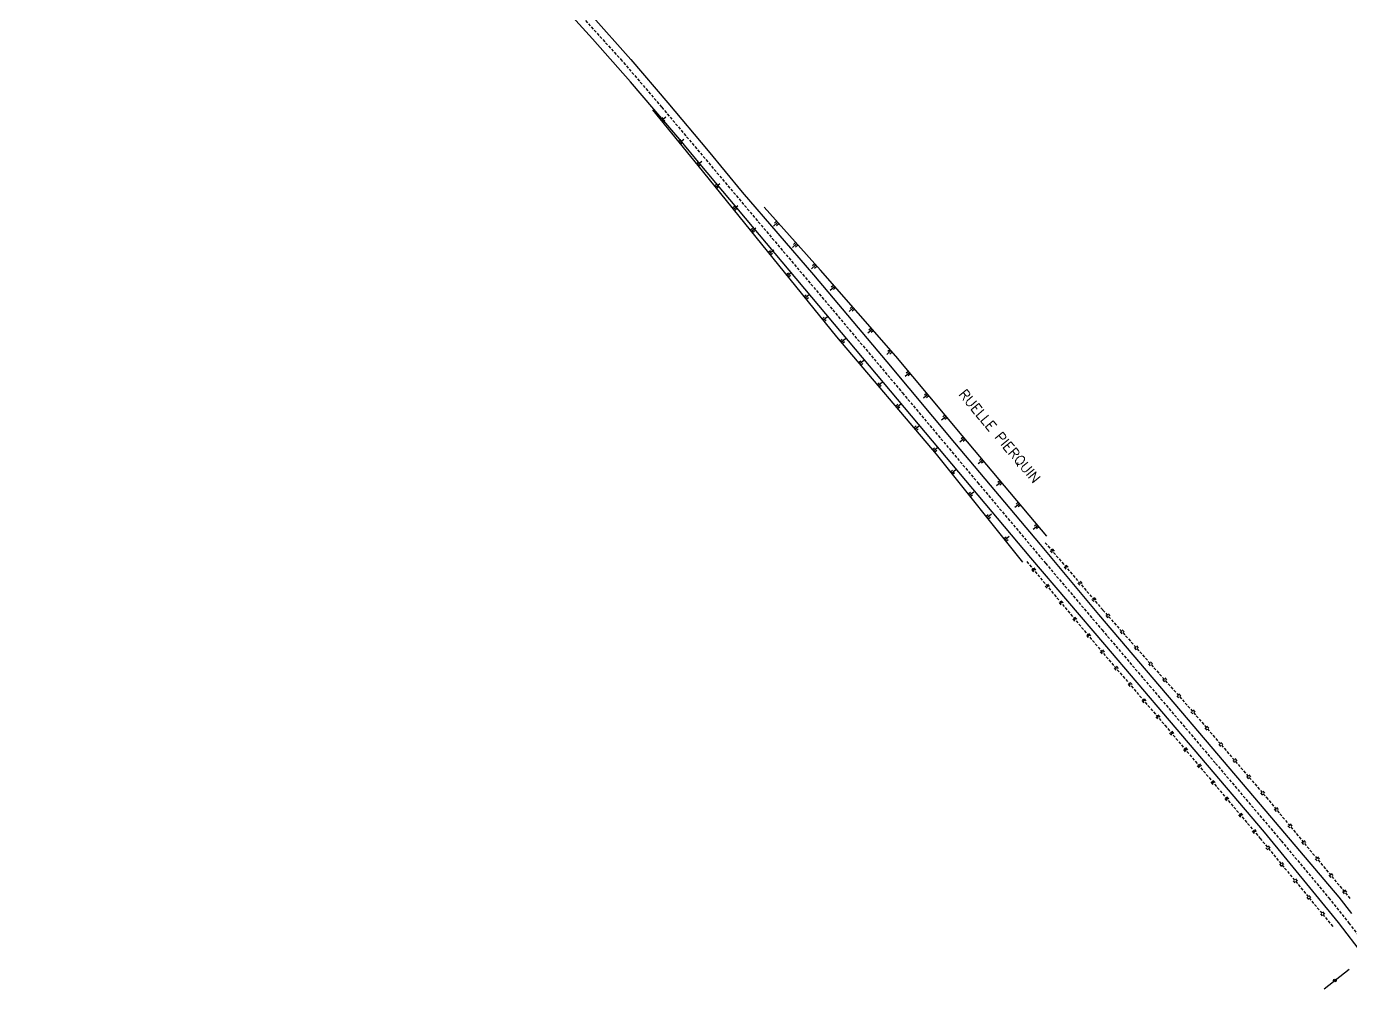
# Model space of a CAD drawing. Header units: millimetres. Extents: x 134000 to 135001, y 142013 to 143000.
# Drawn here: x 134103.4 to 134335.5, y 142535.6 to 142704.4 of the extents above; entities that cross this region are included whole.
import ezdxf
from ezdxf.enums import TextEntityAlignment as Align

# ---------------------------------------------------------------- set-up
doc = ezdxf.new("R2010")
doc.units = ezdxf.units.MM
doc.linetypes.add('DASHED', pattern=[0.75, 0.5, -0.25])
doc.layers.get('0').update_dxf_attribs({"linetype": 'CONTINUOUS'})
for name, color, linetype in [('W0001', 6, 'DASHED'), ('W0008', 7, 'CONTINUOUS'), ('W0211', 2, 'CONTINUOUS'), ('W0220', 5, 'DASHED'), ('W0322', 7, 'CONTINUOUS'), ('W0989', 7, 'CONTINUOUS')]:
    doc.layers.add(name, color=color, linetype=linetype)
doc.styles.get("Standard").update_dxf_attribs({"font": 'romans.shx', "width": 0.85})

# ---------------------------------------------------------------- blocks, each defined once
blk = doc.blocks.new('t322o')
at = {"color": 0, "linetype": 'Continuous'}
for radius in [0.25, 0.15]:
    blk.add_circle((0, 0), radius, dxfattribs=at)
blk = doc.blocks.new('t211o')
at = {"color": 0, "linetype": 'Continuous'}
for p, q in [((-0.29, 0.5), (-0.29, 0)), ((0, 1), (0, 0)), ((0.29, 0.5), (0.29, 0))]:
    blk.add_line(p, q, dxfattribs=at)
blk = doc.blocks.new('t220o')
at = {"color": 0, "linetype": 'Continuous'}
for p, q in [((-0.25, 0.25), (0.25, 0.25)), ((-0.25, -0.25), (0.25, -0.25))]:
    blk.add_line(p, q, dxfattribs=at)

msp = doc.modelspace()

# ---------------------------------------------------------------- linework, layer by layer
at = {"layer": 'W0001'}
msp.add_lwpolyline([(134183.73, 142724.84), (134207.6, 142698.64), (134214.79, 142690.24), (134234.16, 142667.27), (134244.77, 142654.72), (134256.99, 142640.19), (134270.16, 142624.48), (134282.08, 142610.32), (134291.98, 142598.64), (134300.31, 142588.85), (134311.88, 142575.25), (134323.4, 142561.65), (134331.73, 142551.67), (134335.26, 142547.26), (134338.22, 142543.38)], dxfattribs=at)
at = {"layer": 'W0008'}
for points in [[(134341.77, 142535.61), (134337.79, 142541.63), (134333.46, 142547.35), (134320.47, 142563.19), (134303.79, 142582.77), (134292.44, 142596.11), (134279.47, 142611.29), (134263.48, 142630.33), (134246.31, 142650.75), (134221.54, 142680.29), (134217.97, 142684.58), (134213.37, 142689.93), (134209.28, 142694.7), (134202.64, 142702.26), (134194.4, 142711.37), (134186.63, 142719.88), (134177.74, 142729.3), (134168.66, 142739.15), (134158.07, 142750.42), (134148.99, 142759.95), (134139.81, 142769.37), (134131.95, 142777.17), (134120.02, 142788.73), (134103.4, 142804.69)], [(134202.28, 142706.59), (134209.38, 142698.65), (134215.82, 142691.02), (134222.93, 142682.63), (134228.9, 142675.39), (134241.38, 142660.88), (134254.27, 142645.61), (134266.09, 142631.42), (134281.1, 142613.6), (134291.37, 142601.33), (134305.75, 142584.44), (134319.7, 142568.01), (134333.49, 142551.77), (134335.7, 142548.96)]]:
    msp.add_lwpolyline(points, dxfattribs=at)
at = {"layer": 'W0211'}
for points in [[(134213.16, 142689.8), (134221.11, 142680.03), (134245.39, 142650.02), (134262.88, 142629.43), (134278.02, 142610.52)], [(134282.3, 142615.05), (134267.46, 142632.71), (134255.83, 142646.61), (134242.61, 142661.67), (134232.71, 142672.75)]]:
    msp.add_lwpolyline(points, dxfattribs=at)
at = {"layer": 'W0220'}
for points in [[(134282.01, 142613.93), (134292.13, 142602.11), (134307.03, 142585.29), (134320.77, 142569.3), (134335.47, 142551.54)], [(134278.78, 142610.61), (134291.73, 142595.09), (134303, 142581.92), (134319.7, 142562.1), (134332.55, 142546.5)]]:
    msp.add_lwpolyline(points, dxfattribs=at)
at = {"layer": 'W0322'}
msp.add_line((134330.94, 142535.71), (134335.3, 142539.19), dxfattribs=at)

# ---------------------------------------------------------------- block references
at = {"layer": 'W0211'}
for p, rotation in [((134214.74, 142687.86), 309.1208687065596), ((134217.9, 142683.98), 309.1208687065596), ((134221.05, 142680.1), 309.1208687065596), ((134224.2, 142676.21), 308.9710270402144), ((134227.34, 142672.33), 308.9710270402144), ((134230.48, 142668.44), 308.9710270402144), ((134235.1, 142670.07), 131.7699592368212), ((134233.63, 142664.55), 308.9710270402144), ((134238.43, 142666.34), 131.7699592368212), ((134241.77, 142662.61), 131.7699592368212), ((134236.77, 142660.66), 308.9710270402144), ((134239.92, 142656.78), 308.9710270402144), ((134245.07, 142658.86), 131.284764684031), ((134248.37, 142655.11), 131.284764684031), ((134243.06, 142652.89), 308.9710270402144), ((134251.67, 142651.35), 131.284764684031), ((134246.23, 142649.02), 310.3597694600391), ((134249.47, 142645.21), 310.3597694600391), ((134254.97, 142647.59), 131.284764684031), ((134258.2, 142643.78), 129.9318634886887), ((134252.71, 142641.4), 310.3597694600391), ((134261.41, 142639.94), 129.9318634886887), ((134255.95, 142637.59), 310.3597694600391), ((134259.18, 142633.78), 310.3597694600391), ((134264.62, 142636.11), 129.9318634886887), ((134267.83, 142632.27), 130.0263531768057), ((134262.42, 142629.97), 310.3597694600391), ((134271.05, 142628.45), 130.0263531768057), ((134265.56, 142626.08), 308.6882674896764), ((134274.26, 142624.62), 130.0263531768057), ((134268.69, 142622.18), 308.6882674896764), ((134277.48, 142620.79), 130.0263531768057), ((134271.82, 142618.28), 308.6882674896764), ((134280.69, 142616.96), 130.0263531768057), ((134274.94, 142614.37), 308.6882674896764)]:
    msp.add_blockref('t211o', p, dxfattribs=dict(at, rotation=rotation))
at = {"layer": 'W0220'}
for p, rotation in [((134283.23, 142612.5), 310.5541240591578), ((134279.98, 142609.17), 309.836384179363), ((134285.67, 142609.65), 310.5541240591578), ((134282.38, 142606.29), 309.836384179363), ((134288.1, 142606.81), 310.5541240591578), ((134290.54, 142603.96), 310.5541240591578), ((134284.79, 142603.41), 309.836384179363), ((134287.19, 142600.53), 309.836384179363), ((134293, 142601.12), 311.5435602965478), ((134289.59, 142597.65), 309.836384179363), ((134295.48, 142598.32), 311.5435602965478), ((134292, 142594.78), 310.5667993243673), ((134297.97, 142595.51), 311.5435602965478), ((134300.46, 142592.7), 311.5435602965478), ((134294.44, 142591.93), 310.5667993243673), ((134302.94, 142589.9), 311.5435602965478), ((134296.88, 142589.08), 310.5667993243673), ((134299.31, 142586.23), 310.5667993243673), ((134305.43, 142587.09), 311.5435602965478), ((134301.75, 142583.38), 310.5667993243673), ((134307.9, 142584.27), 310.6950860076715), ((134304.18, 142580.52), 310.1089204371376), ((134310.35, 142581.43), 310.6950860076715), ((134312.79, 142578.58), 310.6950860076715), ((134306.6, 142577.65), 310.1089204371376), ((134315.24, 142575.74), 310.6950860076715), ((134309.01, 142574.79), 310.1089204371376), ((134311.43, 142571.92), 310.1089204371376), ((134317.68, 142572.9), 310.6950860076715), ((134313.84, 142569.05), 310.1089204371376), ((134320.13, 142570.05), 310.6950860076715), ((134322.53, 142567.18), 309.5980436997699), ((134316.26, 142566.18), 310.1089204371376), ((134324.92, 142564.29), 309.5980436997699), ((134318.67, 142563.32), 310.1089204371376), ((134321.07, 142560.43), 309.4672746430615), ((134327.31, 142561.4), 309.5980436997699), ((134323.46, 142557.54), 309.4672746430615), ((134329.7, 142558.51), 309.5980436997699), ((134332.1, 142555.62), 309.5980436997699), ((134325.84, 142554.64), 309.4672746430615), ((134334.48, 142552.73), 309.5980436997699), ((134328.22, 142551.75), 309.4672746430615), ((134330.61, 142548.85), 309.4672746430615)]:
    msp.add_blockref('t220o', p, dxfattribs=dict(at, rotation=rotation))
at = {"layer": 'W0322', "rotation": 38.55709669133751}
msp.add_blockref('t322o', (134332.8, 142537.2), dxfattribs=at)

# ---------------------------------------------------------------- texts
at = {"layer": 'W0989'}
msp.add_text('RUELLE PIERQUIN', height=1.75, rotation=310.0883, dxfattribs=at).set_placement((134273.96, 142632.56), align=Align.MIDDLE)

doc.saveas('drawing.dxf')
